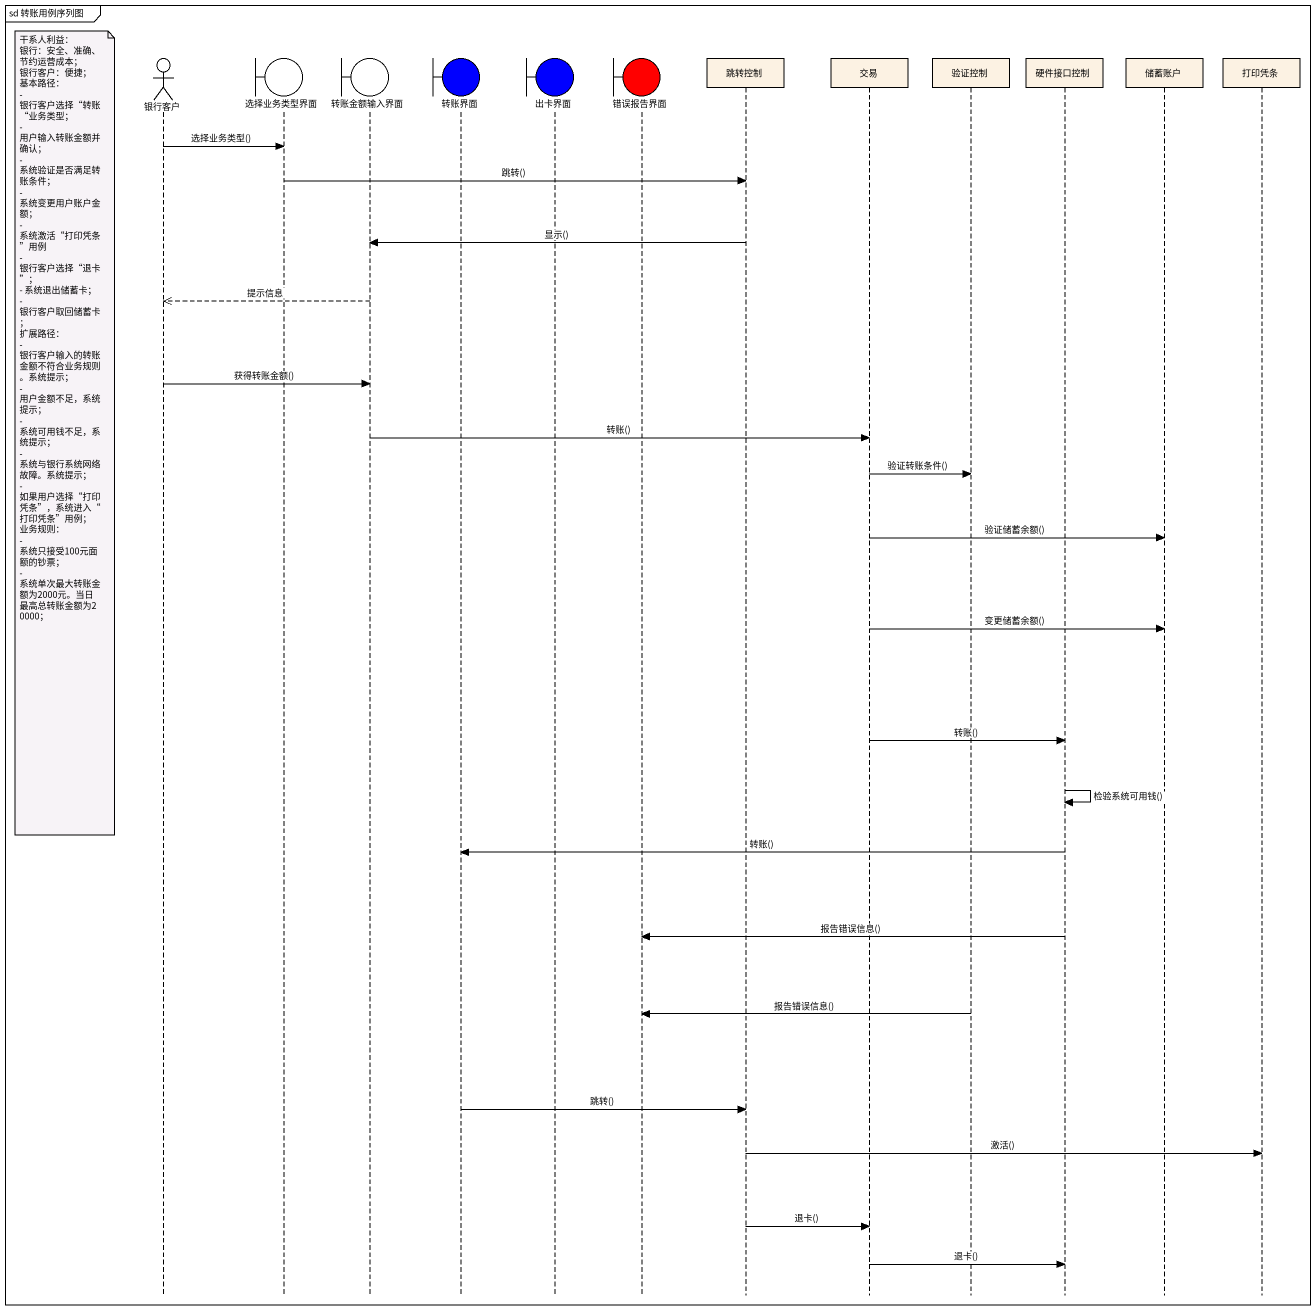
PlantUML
@startuml
mainframe sd 转账用例序列图
hide footbox
actor 银行客户
boundary 选择业务类型界面
boundary 转账金额输入界面
boundary 转账界面 #0000FF
boundary 出卡界面 #0000FF
boundary 错误报告界面 #FF0000
participant 跳转控制
participant 交易
participant 验证控制
participant 硬件接口控制
participant 储蓄账户
participant 打印凭条

银行客户 -> 选择业务类型界面 : 选择业务类型()
选择业务类型界面 -> 跳转控制 : 跳转()
跳转控制 -> 转账金额输入界面 : 显示()
转账金额输入界面 -->> 银行客户 : 提示信息
银行客户 -> 转账金额输入界面 : 获得转账金额()
note left of 银行客户
  干系人利益：
  银行：安全、准确、节约运营成本；
  银行客户：便捷；
  基本路径：
  - 银行客户选择“转账“业务类型；
  - 用户输入转账金额并确认；
  - 系统验证是否满足转账条件；
  - 系统变更用户账户金额；
  - 系统激活“打印凭条”用例
  - 银行客户选择“退卡”；
  - 系统退出储蓄卡；
  - 银行客户取回储蓄卡；
  扩展路径：
  - 银行客户输入的转账金额不符合业务规则。系统提示；
  - 用户金额不足，系统提示；
  - 系统可用钱不足，系统提示；
  - 系统与银行系统网络故障。系统提示；
  - 如果用户选择“打印凭条”，系统进入“打印凭条”用例；
  业务规则：
  - 系统只接受100元面额的钞票；
  - 系统单次最大转账金额为2000元。当日最高总转账金额为20000；
end note
转账金额输入界面 -> 交易 : 转账()
交易 -> 验证控制 : 验证转账条件()
交易 -> 储蓄账户 : 验证储蓄余额()
交易 -> 储蓄账户 : 变更储蓄余额()
交易 -> 硬件接口控制 : 转账()
硬件接口控制 -> 硬件接口控制 : 检验系统可用钱()
硬件接口控制 -> 转账界面 : 转账()
硬件接口控制 -> 错误报告界面 : 报告错误信息()
验证控制 -> 错误报告界面 : 报告错误信息()
转账界面 -> 跳转控制 : 跳转()
跳转控制 -> 打印凭条 : 激活()
跳转控制 -> 交易 : 退卡()
交易 -> 硬件接口控制 : 退卡()
@enduml
